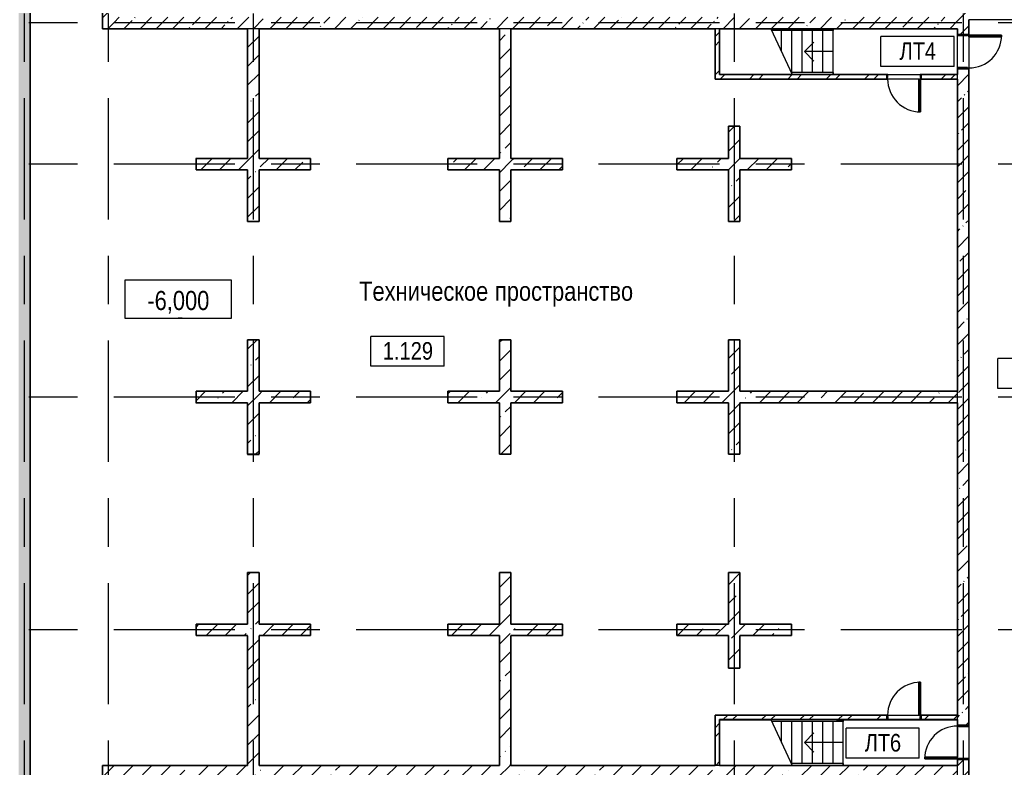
# Model space of a CAD drawing. Header units: millimetres. Extents: x 46431 to 216095, y -43515 to 31605.
# Drawn here: x 104211 to 130036, y -13408 to 6202 of the extents above; entities that cross this region are included whole.
import ezdxf

# ---------------------------------------------------------------- set-up
doc = ezdxf.new("R2010")
doc.units = ezdxf.units.MM
doc.linetypes.add('Осевые', pattern=[6350, 1270, -952.5, 3175, -952.5])
for name, color, linetype, lineweight in [('Высотные отметки', 7, 'Continuous', 9), ('Двери', 7, 'Continuous', 9), ('Каркас_Импост', 7, 'Continuous', 9), ('Контуры', 7, 'Continuous', 9), ('Линии подступенков-1', 7, 'Continuous', 9), ('Линии свеса', 7, 'Continuous', 9), ('Марки вырезов', 7, 'Continuous', 9), ('Марки помещений', 7, 'Continuous', 9), ('Общие ребра', 7, 'Continuous', 9), ('Ограждение', 7, 'Continuous', 9), ('Оси-2', 7, 'Осевые', 9), ('Панель', 7, 'Continuous', 9), ('Перекрытия', 7, 'Continuous', 9), ('Поручни', 7, 'Continuous', 9), ('Стены', 7, 'Continuous', 9), ('Стены-1', 7, 'Continuous', 18), ('Стрелки вверх', 7, 'Continuous', 9), ('Текстовые примечания', 7, 'Continuous', 9), ('Штриховка разреза-3', 7, 'Continuous', 9)]:
    doc.layers.add(name, color=color, linetype=linetype, lineweight=lineweight)
doc.styles.add('Arial Narrow', font='Arial Narrow.ttf', dxfattribs={"height": 500})
doc.styles.add('Arial Narrow_1', font='Arial Narrow.ttf', dxfattribs={"height": 460})
pattern_1 = [(45, (0, 0), (-493.914, 493.914), []), (45, (493.9, 0), (-493.914, 493.914), [873.125, -174.625, 6.706, -167.919])]
pattern_2 = [(45, (0, 0), (-424.264, 424.264), [600, -100, 20, -100]), (45, (0, 424), (-424.264, 424.264), [])]
pattern_3 = [(45, (0, 0), (-502.8943, 502.8943), []), (45, (0, 762), (-502.8943, 502.8943), [])]

# ---------------------------------------------------------------- blocks, each defined once
blk = doc.blocks.new('Дверь - Однопольная - ДВ2__19х9-6312956-План 1-го этажа на отм_ -6_000')
at = {"layer": 'Двери'}
for p, q in [((-429, -60), (-389, -60)), ((-429, -918), (-429, -60)), ((-389, -60), (-389, -918)), ((-389, -918), (-429, -918))]:
    blk.add_line(p, q, dxfattribs=at)
blk.add_arc((-429, -60), 858, 270, 0, dxfattribs=at)
at = {"layer": 'Каркас_Импост'}
for p, q in [((-450, 60), (-420, 60)), ((-450, -60), (-450, 60)), ((-420, 60), (-420, -20)), ((420, 60), (450, 60)), ((420, -20), (420, 60)), ((450, 60), (450, -60)), ((-430, -60), (-450, -60)), ((-430, -20), (-430, -60)), ((-420, -20), (-430, -20)), ((430, -20), (420, -20)), ((430, -60), (430, -20)), ((450, -60), (430, -60))]:
    blk.add_line(p, q, dxfattribs=at)
at = {"layer": 'Панель'}
for p, q in [((-389, -60), (-429, -60)), ((-429, -60), (-429, -918)), ((-389, -918), (-389, -60)), ((-429, -918), (-389, -918))]:
    blk.add_line(p, q, dxfattribs=at)
blk = doc.blocks.new('Дверь - Однопольная - ДВ2_19х9-6240600-План 1-го этажа на отм_ -6_000')
at = {"layer": 'Двери'}
for p, q in [((-389, 1008), (-429, 1008)), ((-429, 1008), (-429, 150)), ((-389, 150), (-389, 1008)), ((-429, 150), (-389, 150))]:
    blk.add_line(p, q, dxfattribs=at)
blk.add_arc((-429, 150), 858, 360, 90, dxfattribs=at)
at = {"layer": 'Каркас_Импост'}
for p, q in [((-430, 150), (-450, 150)), ((-450, 150), (-450, -150)), ((-430, 110), (-430, 150)), ((-420, 110), (-430, 110)), ((-420, -150), (-420, 110)), ((430, 110), (420, 110)), ((420, 110), (420, -150)), ((450, 150), (430, 150)), ((430, 150), (430, 110)), ((450, -150), (450, 150)), ((-450, -150), (-420, -150)), ((420, -150), (450, -150))]:
    blk.add_line(p, q, dxfattribs=at)
at = {"layer": 'Панель'}
for p, q in [((-429, 1008), (-389, 1008)), ((-429, 150), (-429, 1008)), ((-389, 1008), (-389, 150)), ((-389, 150), (-429, 150))]:
    blk.add_line(p, q, dxfattribs=at)
blk = doc.blocks.new('Ограждение - Ограждение-4842398-План 1-го этажа на отм_ -6_000')
at = {"layer": 'Поручни'}
for p, q in [((123892, -12133), (123915, -12183)), ((125610, -12133), (123892, -12133)), ((125792, -12138), (125792, -12183)), ((125792, -12183), (123915, -12183))]:
    blk.add_line(p, q, dxfattribs=at)
blk = doc.blocks.new('Ограждение - Ограждение-4842402-План 1-го этажа на отм_ -6_000')
at = {"layer": 'Поручни'}
for p, q in [((124428, -13282), (124451, -13332)), ((125792, -13282), (124428, -13282)), ((125792, -13332), (124451, -13332)), ((125792, -13282), (125792, -13332))]:
    blk.add_line(p, q, dxfattribs=at)
blk = doc.blocks.new('Ограждение - Ограждение-4842598-План 1-го этажа на отм_ -6_000')
at = {"layer": 'Поручни'}
for p, q in [((123892, 5967), (123915, 5917)), ((125522, 5967), (123892, 5967)), ((125522, 5967), (125522, 5917)), ((125522, 5917), (123915, 5917))]:
    blk.add_line(p, q, dxfattribs=at)
blk = doc.blocks.new('Ограждение - Ограждение-4842602-План 1-го этажа на отм_ -6_000')
at = {"layer": 'Поручни'}
for p, q in [((124428, 4818), (124451, 4768)), ((125522, 4818), (124428, 4818)), ((125522, 4768), (124451, 4768)), ((125522, 4818), (125522, 4768))]:
    blk.add_line(p, q, dxfattribs=at)
blk = doc.blocks.new('Дверь - Однопольная - ДВ2_19х9-6313060-План 1-го этажа на отм_ -6_000')
at = {"layer": 'Двери'}
for p, q in [((-389, 918), (-429, 918)), ((-429, 918), (-429, 60)), ((-389, 60), (-389, 918)), ((-429, 60), (-389, 60))]:
    blk.add_line(p, q, dxfattribs=at)
blk.add_arc((-429, 60), 858, 360, 90, dxfattribs=at)
at = {"layer": 'Каркас_Импост'}
for p, q in [((-430, 60), (-450, 60)), ((-450, 60), (-450, -60)), ((-430, 20), (-430, 60)), ((-420, 20), (-430, 20)), ((-420, -60), (-420, 20)), ((430, 20), (420, 20)), ((420, 20), (420, -60)), ((450, 60), (430, 60)), ((430, 60), (430, 20)), ((450, -60), (450, 60)), ((-450, -60), (-420, -60)), ((420, -60), (450, -60))]:
    blk.add_line(p, q, dxfattribs=at)
at = {"layer": 'Панель'}
for p, q in [((-429, 918), (-389, 918)), ((-429, 60), (-429, 918)), ((-389, 918), (-389, 60)), ((-389, 60), (-429, 60))]:
    blk.add_line(p, q, dxfattribs=at)
blk = doc.blocks.new('Марка помещения_Р - Марка помещения-4575829-План 1-го этажа на отм_ -6_000')
at = {"layer": 'Марки помещений'}
for p, q in [((-4.79375, -1.95625), (-4.79375, 1.95625)), ((4.79375, 1.95625), (-4.79375, 1.95625)), ((4.79375, -1.95625), (4.79375, 1.95625)), ((4.79375, -1.95625), (-4.79375, -1.95625))]:
    blk.add_line(p, q, dxfattribs=at)
blk = doc.blocks.new('Высотные отметки - Высотная отметка - Рамка_14мм длина-4459141-План 1-го этажа на отм_ -6_000')
at = {"layer": 'Высотные отметки'}
for p, q in [((7, 5), (-7, 5)), ((-7, 5), (-7, 0)), ((7, 0), (7, 5)), ((-7, 0), (7, 0))]:
    blk.add_line(p, q, dxfattribs=at)

msp = doc.modelspace()

# ---------------------------------------------------------------- hatches: boundary and pattern name
at = {"layer": 'Штриховка разреза-3'}
h = msp.add_hatch(dxfattribs=at)
h.set_pattern_fill('FP_4', color=256, style=0, pattern_type=2)
h.set_pattern_definition(pattern_2)
h.paths.add_polyline_path([(104181.6, -31382.9), (104481.6, -31382.9), (104481.6, -22832.9), (104181.6, -22832.9), (104181.6, -29228.7)], flags=0)
h.paths.add_polyline_path([(104481.6, -21632.9), (104481.6, 12417.1), (104181.6, 12417.1), (104181.6, -21632.9)], flags=0)
h.paths.add_polyline_path([(104181.6, 13917.1), (104481.6, 13917.1), (104481.6, 25417.1), (104181.6, 25417.1), (104181.6, 14287.1)], flags=0)
h = msp.add_hatch(dxfattribs=at)
h.set_pattern_fill('FP_4', color=256, style=0, pattern_type=2)
h.set_pattern_definition(pattern_2)
h.paths.add_polyline_path([(106381.6, 5967.1), (106681.6, 5967.1), (106681.6, 11902.1), (106381.6, 11902.1), (106381.6, 7573.7)], flags=0)
h = msp.add_hatch(dxfattribs=at)
h.set_pattern_fill('FP_4', color=256, style=0, pattern_type=2)
h.set_pattern_definition(pattern_2)
h.paths.add_polyline_path([(128986.6, -16082.9), (129081.6, -16080.9), (129081.6, -13180.5), (128781.6, -13180.5), (128781.6, -16082.9), (128961.6, -16082.9)], flags=0)
h.paths.add_polyline_path([(129081.6, -12280.5), (129081.6, 4917.1), (128781.6, 4917.1), (128781.6, -12280.5)], flags=0)
h.paths.add_polyline_path([(128781.6, 5817.1), (129081.6, 5817.1), (129081.6, 8617.1), (128781.6, 8617.1), (128781.6, 5967.1)], flags=0)
h = msp.add_hatch(dxfattribs=at)
h.set_pattern_fill('FP_4', color=256, style=0, pattern_type=2)
h.set_pattern_definition(pattern_2)
h.paths.add_polyline_path([(122551.6, 5967.1), (128781.6, 5967.1), (128781.6, 6267.1), (106681.6, 6267.1), (106681.6, 5967.1), (122431.6, 5967.1)], flags=0)
h = msp.add_hatch(dxfattribs=at)
h.set_pattern_fill('FP_8', color=256, style=0, pattern_type=2)
h.set_pattern_definition(pattern_1)
h.paths.add_polyline_path([(110481.6, 917.1), (110481.6, 5967.1), (110181.6, 5967.1), (110181.6, 917.1)], flags=0)
h = msp.add_hatch(dxfattribs=at)
h.set_pattern_fill('FP_8', color=256, style=0, pattern_type=2)
h.set_pattern_definition(pattern_1)
h.paths.add_polyline_path([(117081.6, 917.1), (117081.6, 5967.1), (116781.6, 5967.1), (116781.6, 917.1)], flags=0)
h = msp.add_hatch(dxfattribs=at)
h.set_pattern_fill('FP_3', color=256, style=0, pattern_type=2)
h.set_pattern_definition(pattern_3)
h.paths.add_polyline_path([(122431.6, 4767.1), (122551.6, 4767.1), (122551.6, 5967.1), (122431.6, 5967.1), (122431.6, 5120.2)], flags=0)
h = msp.add_hatch(dxfattribs=at)
h.set_pattern_fill('FP_3', color=256, style=0, pattern_type=2)
h.set_pattern_definition(pattern_3)
h.paths.add_polyline_path([(128781.6, 4647.1), (128781.6, 4767.1), (127831.6, 4767.1), (127831.6, 4647.1), (128779.6, 4647.1)], flags=0)
h.paths.add_polyline_path([(126931.6, 4647.1), (126931.6, 4767.1), (122431.6, 4767.1), (122431.6, 4647.1), (124250.9, 4647.1)], flags=0)
h = msp.add_hatch(dxfattribs=at)
h.set_pattern_fill('FP_8', color=256, style=0, pattern_type=2)
h.set_pattern_definition(pattern_1)
h.paths.add_polyline_path([(123081.6, 917.1), (123081.6, 3417.1), (122781.6, 3417.1), (122781.6, 917.1)], flags=0)
h = msp.add_hatch(dxfattribs=at)
h.set_pattern_fill('FP_8', color=256, style=0, pattern_type=2)
h.set_pattern_definition(pattern_1)
h.paths.add_polyline_path([(110481.6, 2267.1), (111831.6, 2267.1), (111831.6, 2567.1), (110481.6, 2567.1)], flags=0)
h.paths.add_polyline_path([(110179.6, 2267.1), (110181.6, 2267.1), (110181.6, 2567.1), (108831.6, 2567.1), (108831.6, 2267.1)], flags=0)
h = msp.add_hatch(dxfattribs=at)
h.set_pattern_fill('FP_8', color=256, style=0, pattern_type=2)
h.set_pattern_definition(pattern_1)
h.paths.add_polyline_path([(117081.6, 2267.1), (118431.6, 2267.1), (118431.6, 2567.1), (117081.6, 2567.1)], flags=0)
h.paths.add_polyline_path([(116779.6, 2267.1), (116781.6, 2267.1), (116781.6, 2567.1), (115431.6, 2567.1), (115431.6, 2267.1)], flags=0)
h = msp.add_hatch(dxfattribs=at)
h.set_pattern_fill('FP_8', color=256, style=0, pattern_type=2)
h.set_pattern_definition(pattern_1)
h.paths.add_polyline_path([(124431.6, 2267.1), (124431.6, 2567.1), (123081.6, 2567.1), (123081.6, 2267.1), (124250.9, 2267.1)], flags=0)
h.paths.add_polyline_path([(122779.6, 2267.1), (122781.6, 2267.1), (122781.6, 2567.1), (121431.6, 2567.1), (121431.6, 2267.1)], flags=0)
h = msp.add_hatch(dxfattribs=at)
h.set_pattern_fill('FP_8', color=256, style=0, pattern_type=2)
h.set_pattern_definition(pattern_1)
h.paths.add_polyline_path([(110481.6, -5182.9), (110481.6, -2182.9), (110181.6, -2182.9), (110181.6, -5182.9)], flags=0)
h = msp.add_hatch(dxfattribs=at)
h.set_pattern_fill('FP_8', color=256, style=0, pattern_type=2)
h.set_pattern_definition(pattern_1)
h.paths.add_polyline_path([(117081.6, -5182.9), (117081.6, -2182.9), (116781.6, -2182.9), (116781.6, -5182.9)], flags=0)
h = msp.add_hatch(dxfattribs=at)
h.set_pattern_fill('FP_8', color=256, style=0, pattern_type=2)
h.set_pattern_definition(pattern_1)
h.paths.add_polyline_path([(123081.6, -5182.9), (123081.6, -2182.9), (122781.6, -2182.9), (122781.6, -5182.9)], flags=0)
h = msp.add_hatch(dxfattribs=at)
h.set_pattern_fill('FP_8', color=256, style=0, pattern_type=2)
h.set_pattern_definition(pattern_1)
h.paths.add_polyline_path([(110481.6, -3832.9), (111831.6, -3832.9), (111831.6, -3532.9), (110481.6, -3532.9)], flags=0)
h.paths.add_polyline_path([(110179.6, -3832.9), (110181.6, -3832.9), (110181.6, -3532.9), (108831.6, -3532.9), (108831.6, -3832.9)], flags=0)
h = msp.add_hatch(dxfattribs=at)
h.set_pattern_fill('FP_8', color=256, style=0, pattern_type=2)
h.set_pattern_definition(pattern_1)
h.paths.add_polyline_path([(117081.6, -3832.9), (118431.6, -3832.9), (118431.6, -3532.9), (117081.6, -3532.9)], flags=0)
h.paths.add_polyline_path([(116779.6, -3832.9), (116781.6, -3832.9), (116781.6, -3532.9), (115431.6, -3532.9), (115431.6, -3832.9)], flags=0)
h = msp.add_hatch(dxfattribs=at)
h.set_pattern_fill('FP_8', color=256, style=0, pattern_type=2)
h.set_pattern_definition(pattern_1)
h.paths.add_polyline_path([(128781.6, -3832.9), (128781.6, -3532.9), (123081.6, -3532.9), (123081.6, -3832.9), (127641.2, -3832.9)], flags=0)
h.paths.add_polyline_path([(122779.6, -3832.9), (122781.6, -3832.9), (122781.6, -3532.9), (121431.6, -3532.9), (121431.6, -3832.9)], flags=0)
h = msp.add_hatch(dxfattribs=at)
h.set_pattern_fill('FP_8', color=256, style=0, pattern_type=2)
h.set_pattern_definition(pattern_1)
h.paths.add_polyline_path([(110181.6, -13332.9), (110481.6, -13332.9), (110481.6, -8282.9), (110181.6, -8282.9), (110181.6, -13330.9)], flags=0)
h = msp.add_hatch(dxfattribs=at)
h.set_pattern_fill('FP_8', color=256, style=0, pattern_type=2)
h.set_pattern_definition(pattern_1)
h.paths.add_polyline_path([(116781.6, -13332.9), (117081.6, -13332.9), (117081.6, -8282.9), (116781.6, -8282.9), (116781.6, -13330.9)], flags=0)
h = msp.add_hatch(dxfattribs=at)
h.set_pattern_fill('FP_8', color=256, style=0, pattern_type=2)
h.set_pattern_definition(pattern_1)
h.paths.add_polyline_path([(123081.6, -10782.9), (123081.6, -8282.9), (122781.6, -8282.9), (122781.6, -10782.9)], flags=0)
h = msp.add_hatch(dxfattribs=at)
h.set_pattern_fill('FP_8', color=256, style=0, pattern_type=2)
h.set_pattern_definition(pattern_1)
h.paths.add_polyline_path([(110179.6, -9932.9), (110181.6, -9932.9), (110181.6, -9632.9), (108831.6, -9632.9), (108831.6, -9932.9)], flags=0)
h.paths.add_polyline_path([(110481.6, -9932.9), (111831.6, -9932.9), (111831.6, -9632.9), (110481.6, -9632.9)], flags=0)
h = msp.add_hatch(dxfattribs=at)
h.set_pattern_fill('FP_8', color=256, style=0, pattern_type=2)
h.set_pattern_definition(pattern_1)
h.paths.add_polyline_path([(116779.6, -9932.9), (116781.6, -9932.9), (116781.6, -9632.9), (115431.6, -9632.9), (115431.6, -9932.9)], flags=0)
h.paths.add_polyline_path([(117081.6, -9932.9), (118431.6, -9932.9), (118431.6, -9632.9), (117081.6, -9632.9)], flags=0)
h = msp.add_hatch(dxfattribs=at)
h.set_pattern_fill('FP_8', color=256, style=0, pattern_type=2)
h.set_pattern_definition(pattern_1)
h.paths.add_polyline_path([(124431.6, -9932.9), (124431.6, -9632.9), (123081.6, -9632.9), (123081.6, -9932.9), (124250.9, -9932.9)], flags=0)
h.paths.add_polyline_path([(122779.6, -9932.9), (122781.6, -9932.9), (122781.6, -9632.9), (121431.6, -9632.9), (121431.6, -9932.9)], flags=0)
h = msp.add_hatch(dxfattribs=at)
h.set_pattern_fill('FP_3', color=256, style=0, pattern_type=2)
h.set_pattern_definition(pattern_3)
h.paths.add_polyline_path([(122551.6, -12132.9), (126931.6, -12132.9), (126931.6, -12012.9), (122431.6, -12012.9), (122431.6, -12132.9)], flags=0)
h.paths.add_polyline_path([(128488.8, -12132.9), (128781.6, -12132.9), (128781.6, -12012.9), (127831.6, -12012.9), (127831.6, -12132.9)], flags=0)
h = msp.add_hatch(dxfattribs=at)
h.set_pattern_fill('FP_3', color=256, style=0, pattern_type=2)
h.set_pattern_definition(pattern_3)
h.paths.add_polyline_path([(122431.6, -13330.9), (122551.6, -13330.9), (122551.6, -12132.9), (122431.6, -12132.9)], flags=0)
h = msp.add_hatch(dxfattribs=at)
h.set_pattern_fill('FP_8', color=256, style=0, pattern_type=2)
h.set_pattern_definition(pattern_1)
h.paths.add_polyline_path([(120860.5, -13632.9), (128781.6, -13632.9), (128781.6, -13332.9), (106381.6, -13332.9), (106381.6, -13632.9), (117470.1, -13632.9)], flags=0)

# ---------------------------------------------------------------- linework, layer by layer
at = {"layer": 'Высотные отметки'}
for q in [(108364.1, -1617.5), (108464.1, -1617.5)]:
    msp.add_line((108464.1, -1617.5), q, dxfattribs=at)
at = {"layer": 'Контуры'}
for p, q in [((125521.6, 5967.1), (123891.8, 5967.1)), ((125521.6, 4767.1), (125521.6, 5967.1)), ((125521.6, 4767.1), (124451.4, 4767.1)), ((125791.6, -12132.9), (123891.8, -12132.9)), ((125791.6, -13332.9), (125791.6, -12137.9)), ((125791.6, -13332.9), (124451.4, -13332.9))]:
    msp.add_line(p, q, dxfattribs=at)
at = {"layer": 'Линии подступенков-1'}
for p, q in [((125521.6, 4767.1), (125521.6, 5967.1)), ((124171.6, 5367.1), (124171.6, 5916.7)), ((124441.6, 4817.5), (124441.6, 5916.7)), ((124711.6, 4817.5), (124711.6, 5916.7)), ((124981.6, 4817.5), (124981.6, 5916.7)), ((125251.6, 4817.5), (125251.6, 5916.7)), ((125791.6, -13332.9), (125791.6, -12137.9)), ((124171.6, -12732.9), (124171.6, -12183.3)), ((124441.6, -13282.5), (124441.6, -12183.3)), ((124711.6, -13282.5), (124711.6, -12183.3)), ((124981.6, -13282.5), (124981.6, -12183.3)), ((125251.6, -13282.5), (125251.6, -12183.3)), ((125521.6, -13282.5), (125521.6, -12183.3))]:
    msp.add_line(p, q, dxfattribs=at)
at = {"layer": 'Линии свеса'}
for p, q in [((124171.6, 5367.1), (124171.6, 5916.7)), ((124441.6, 4817.5), (124441.6, 5916.7)), ((124711.6, 4817.5), (124711.6, 5916.7)), ((124981.6, 4817.5), (124981.6, 5916.7)), ((125251.6, 4817.5), (125251.6, 5916.7)), ((124171.6, -12732.9), (124171.6, -12183.3)), ((124441.6, -13282.5), (124441.6, -12183.3)), ((124711.6, -13282.5), (124711.6, -12183.3)), ((124981.6, -13282.5), (124981.6, -12183.3)), ((125251.6, -13282.5), (125251.6, -12183.3)), ((125521.6, -13282.5), (125521.6, -12183.3))]:
    msp.add_line(p, q, dxfattribs=at)
at = {"layer": 'Марки вырезов'}
for p, q in [((123891.8, 5967.1), (124451.4, 4767.1)), ((123891.8, -12132.9), (124451.4, -13332.9))]:
    msp.add_line(p, q, dxfattribs=at)
at = {"layer": 'Общие ребра'}
for p, q in [((129081.6, 5817.1), (129081.6, 6202.1)), ((110481.6, 5967.1), (110181.6, 5967.1)), ((117081.6, 5967.1), (116781.6, 5967.1)), ((117081.6, 5967.1), (122426.6, 5967.1)), ((122551.6, 5967.1), (122431.6, 5967.1)), ((122551.6, 4767.1), (122551.6, 5967.1)), ((128781.6, 5967.1), (128781.6, 5817.1)), ((128781.6, 4917.1), (128781.6, 4772.1)), ((129081.6, -12280.5), (129081.6, 4917.1)), ((126931.6, 4767.1), (122556.6, 4767.1)), ((128781.6, 4767.1), (127831.6, 4767.1)), ((128781.6, 4647.1), (128781.6, 4767.1)), ((122431.6, 4647.1), (126931.6, 4647.1)), ((127831.6, 4647.1), (128779.6, 4647.1)), ((122781.6, 3417.1), (122781.6, 2569.1)), ((123081.6, 3417.1), (122781.6, 3417.1)), ((123081.6, 2567.1), (123081.6, 3417.1)), ((110181.6, 2567.1), (108831.6, 2567.1)), ((108831.6, 2567.1), (108831.6, 2267.1)), ((111831.6, 2567.1), (110483.6, 2567.1)), ((111831.6, 2267.1), (111831.6, 2567.1)), ((116781.6, 2567.1), (115431.6, 2567.1)), ((115431.6, 2567.1), (115431.6, 2267.1)), ((118431.6, 2567.1), (117083.6, 2567.1)), ((118431.6, 2267.1), (118431.6, 2567.1)), ((122781.6, 2567.1), (121431.6, 2567.1)), ((121431.6, 2567.1), (121431.6, 2267.1)), ((124431.6, 2567.1), (123083.6, 2567.1)), ((124431.6, 2267.1), (124431.6, 2567.1)), ((108831.6, 2267.1), (110179.6, 2267.1)), ((110181.6, 2267.1), (110181.6, 917.1)), ((110481.6, 2267.1), (111831.6, 2267.1)), ((110481.6, 917.1), (110481.6, 2265.1)), ((115431.6, 2267.1), (116779.6, 2267.1)), ((116781.6, 2267.1), (116781.6, 917.1)), ((117081.6, 2267.1), (118431.6, 2267.1)), ((117081.6, 917.1), (117081.6, 2265.1)), ((121431.6, 2267.1), (122779.6, 2267.1)), ((122781.6, 2267.1), (122781.6, 917.1)), ((123081.6, 2267.1), (124431.6, 2267.1)), ((123081.6, 917.1), (123081.6, 2265.1)), ((110181.6, 917.1), (110481.6, 917.1)), ((116781.6, 917.1), (117081.6, 917.1)), ((122781.6, 917.1), (123081.6, 917.1)), ((110181.6, -2182.9), (110181.6, -3530.9)), ((110481.6, -2182.9), (110181.6, -2182.9)), ((110481.6, -3532.9), (110481.6, -2182.9)), ((116781.6, -2182.9), (116781.6, -3530.9)), ((117081.6, -2182.9), (116781.6, -2182.9)), ((117081.6, -3532.9), (117081.6, -2182.9)), ((122781.6, -2182.9), (122781.6, -3530.9)), ((123081.6, -2182.9), (122781.6, -2182.9)), ((123081.6, -3532.9), (123081.6, -2182.9)), ((110181.6, -3532.9), (108831.6, -3532.9)), ((108831.6, -3532.9), (108831.6, -3832.9)), ((111831.6, -3532.9), (110483.6, -3532.9)), ((111831.6, -3832.9), (111831.6, -3532.9)), ((116781.6, -3532.9), (115431.6, -3532.9)), ((115431.6, -3532.9), (115431.6, -3832.9)), ((118431.6, -3532.9), (117083.6, -3532.9)), ((118431.6, -3832.9), (118431.6, -3532.9)), ((122781.6, -3532.9), (121431.6, -3532.9)), ((121431.6, -3532.9), (121431.6, -3832.9)), ((128781.6, -3832.9), (128781.6, -3532.9)), ((108831.6, -3832.9), (110179.6, -3832.9)), ((110179.6, -3832.9), (108831.6, -3832.9)), ((110181.6, -3832.9), (110181.6, -5182.9)), ((110481.6, -3832.9), (111831.6, -3832.9)), ((110481.6, -5182.9), (110481.6, -3834.9)), ((115431.6, -3832.9), (116779.6, -3832.9)), ((116781.6, -3832.9), (116781.6, -5182.9)), ((117081.6, -3832.9), (118431.6, -3832.9)), ((117081.6, -5182.9), (117081.6, -3834.9)), ((121431.6, -3832.9), (122779.6, -3832.9)), ((122781.6, -3832.9), (122781.6, -5182.9)), ((123081.6, -5182.9), (123081.6, -3834.9)), ((110181.6, -5182.9), (110481.6, -5182.9)), ((116781.6, -5182.9), (117081.6, -5182.9)), ((122781.6, -5182.9), (123081.6, -5182.9)), ((110481.6, -8282.9), (110181.6, -8282.9)), ((110181.6, -8282.9), (110181.6, -9630.9)), ((110481.6, -9632.9), (110481.6, -8282.9)), ((117081.6, -8282.9), (116781.6, -8282.9)), ((116781.6, -8282.9), (116781.6, -9630.9)), ((117081.6, -9632.9), (117081.6, -8282.9)), ((123081.6, -8282.9), (122781.6, -8282.9)), ((122781.6, -8282.9), (122781.6, -9630.9)), ((123081.6, -9632.9), (123081.6, -8282.9)), ((110181.6, -9632.9), (108831.6, -9632.9)), ((108831.6, -9632.9), (108831.6, -9932.9)), ((111831.6, -9632.9), (110483.6, -9632.9)), ((111831.6, -9932.9), (111831.6, -9632.9)), ((116781.6, -9632.9), (115431.6, -9632.9)), ((115431.6, -9632.9), (115431.6, -9932.9)), ((118431.6, -9632.9), (117083.6, -9632.9)), ((117083.6, -9632.9), (118431.6, -9632.9)), ((118431.6, -9932.9), (118431.6, -9632.9)), ((122781.6, -9632.9), (121431.6, -9632.9)), ((121431.6, -9632.9), (121431.6, -9932.9)), ((124431.6, -9632.9), (123083.6, -9632.9)), ((124431.6, -9932.9), (124431.6, -9632.9)), ((108831.6, -9932.9), (110179.6, -9932.9)), ((110181.6, -9934.9), (110181.6, -13330.9)), ((110481.6, -9932.9), (111831.6, -9932.9)), ((110481.6, -13332.9), (110481.6, -9934.9)), ((115431.6, -9932.9), (116779.6, -9932.9)), ((116781.6, -9932.9), (116781.6, -13330.9)), ((117081.6, -9932.9), (118431.6, -9932.9)), ((117081.6, -13332.9), (117081.6, -9934.9)), ((121431.6, -9932.9), (122779.6, -9932.9)), ((122781.6, -9932.9), (122781.6, -10782.9)), ((123081.6, -9932.9), (124431.6, -9932.9)), ((123081.6, -10782.9), (123081.6, -9934.9)), ((122781.6, -10782.9), (123081.6, -10782.9)), ((126931.6, -12012.9), (122431.6, -12012.9)), ((122431.6, -12132.9), (122431.6, -13330.9)), ((128781.6, -12012.9), (127831.6, -12012.9)), ((128781.6, -12132.9), (128781.6, -12012.9)), ((110181.6, -13332.9), (106381.6, -13332.9)), ((116781.6, -13332.9), (110483.6, -13332.9)), ((122359.6, -13332.9), (117083.6, -13332.9)), ((117083.6, -13332.9), (122359.6, -13332.9)), ((122431.6, -13332.9), (122359.6, -13332.9)), ((122359.6, -13332.9), (122431.6, -13332.9)), ((122551.6, -13330.9), (122431.6, -13330.9)), ((122551.6, -13332.9), (122431.6, -13332.9)), ((128781.6, -13632.9), (128781.6, -13332.9)), ((129081.6, -13633), (129081.6, -13180.5))]:
    msp.add_line(p, q, dxfattribs=at)
at = {"layer": 'Оси-2'}
for p, q in [((104331.6, 25417.1), (104331.6, -41737.8)), ((106531.6, 25417.1), (106531.6, -41733.9)), ((110331.6, 25417.1), (110331.6, -41733.9)), ((122931.6, 25417.1), (122931.6, -41737.8)), ((128931.6, 25417.1), (128931.6, -41733.9)), ((150171.6, 6117.1), (50527.1, 6117.1)), ((150171.6, 2417.1), (50527.1, 2417.1)), ((150171.6, -3682.9), (50527.1, -3682.9)), ((150171.6, -9782.9), (50527.1, -9782.9))]:
    msp.add_line(p, q, dxfattribs=at)
at = {"layer": 'Перекрытия'}
for p, q in [((104481.6, 11017.1), (104481.6, -18382.9)), ((106381.6, 5967.1), (106381.6, 11017.1)), ((131480.6, 6202.1), (129081.6, 6202.1)), ((129081.6, 6202.1), (129081.6, -12280.5)), ((110181.6, 5967.1), (106381.6, 5967.1)), ((110181.6, 2567.1), (110181.6, 5967.1)), ((116781.6, 5967.1), (110481.6, 5967.1)), ((110481.6, 5967.1), (110481.6, 2567.1)), ((116781.6, 2567.1), (116781.6, 5967.1)), ((122431.6, 5967.1), (117081.6, 5967.1)), ((117081.6, 5967.1), (117081.6, 2567.1)), ((122431.6, 4647.1), (122431.6, 5967.1)), ((128781.6, 5967.1), (122551.6, 5967.1)), ((122551.6, 5967.1), (122551.6, 4767.1)), ((128781.6, 4767.1), (128781.6, 5967.1)), ((122551.6, 4767.1), (128781.6, 4767.1)), ((128781.6, 4647.1), (122431.6, 4647.1)), ((128781.6, -3532.9), (128781.6, 4647.1)), ((122781.6, 2567.1), (122781.6, 3417.1)), ((122781.6, 3417.1), (123081.6, 3417.1)), ((123081.6, 3417.1), (123081.6, 2567.1)), ((108831.6, 2267.1), (108831.6, 2567.1)), ((108831.6, 2567.1), (110181.6, 2567.1)), ((110481.6, 2567.1), (111831.6, 2567.1)), ((111831.6, 2567.1), (111831.6, 2267.1)), ((115431.6, 2267.1), (115431.6, 2567.1)), ((115431.6, 2567.1), (116781.6, 2567.1)), ((117081.6, 2567.1), (118431.6, 2567.1)), ((118431.6, 2567.1), (118431.6, 2267.1)), ((121431.6, 2267.1), (121431.6, 2567.1)), ((121431.6, 2567.1), (122781.6, 2567.1)), ((123081.6, 2567.1), (124431.6, 2567.1)), ((124431.6, 2567.1), (124431.6, 2267.1)), ((110181.6, 2267.1), (108831.6, 2267.1)), ((110181.6, 917.1), (110181.6, 2267.1)), ((111831.6, 2267.1), (110481.6, 2267.1)), ((110481.6, 2267.1), (110481.6, 917.1)), ((116781.6, 2267.1), (115431.6, 2267.1)), ((116781.6, 917.1), (116781.6, 2267.1)), ((118431.6, 2267.1), (117081.6, 2267.1)), ((117081.6, 2267.1), (117081.6, 917.1)), ((122781.6, 2267.1), (121431.6, 2267.1)), ((122781.6, 917.1), (122781.6, 2267.1)), ((124431.6, 2267.1), (123081.6, 2267.1)), ((123081.6, 2267.1), (123081.6, 917.1)), ((110481.6, 917.1), (110181.6, 917.1)), ((117081.6, 917.1), (116781.6, 917.1)), ((123081.6, 917.1), (122781.6, 917.1)), ((110181.6, -3532.9), (110181.6, -2182.9)), ((110181.6, -2182.9), (110481.6, -2182.9)), ((110481.6, -2182.9), (110481.6, -3532.9)), ((116781.6, -3532.9), (116781.6, -2182.9)), ((116781.6, -2182.9), (117081.6, -2182.9)), ((117081.6, -2182.9), (117081.6, -3532.9)), ((122781.6, -3532.9), (122781.6, -2182.9)), ((122781.6, -2182.9), (123081.6, -2182.9)), ((123081.6, -2182.9), (123081.6, -3532.9)), ((108831.6, -3832.9), (108831.6, -3532.9)), ((108831.6, -3532.9), (110181.6, -3532.9)), ((110481.6, -3532.9), (111831.6, -3532.9)), ((111831.6, -3532.9), (111831.6, -3832.9)), ((115431.6, -3832.9), (115431.6, -3532.9)), ((115431.6, -3532.9), (116781.6, -3532.9)), ((117081.6, -3532.9), (118431.6, -3532.9)), ((118431.6, -3532.9), (118431.6, -3832.9)), ((121431.6, -3832.9), (121431.6, -3532.9)), ((121431.6, -3532.9), (122781.6, -3532.9)), ((123081.6, -3532.9), (128781.6, -3532.9)), ((110181.6, -3832.9), (108831.6, -3832.9)), ((110181.6, -5182.9), (110181.6, -3832.9)), ((111831.6, -3832.9), (110481.6, -3832.9)), ((110481.6, -3832.9), (110481.6, -5182.9)), ((116781.6, -3832.9), (115431.6, -3832.9)), ((116781.6, -5182.9), (116781.6, -3832.9)), ((118431.6, -3832.9), (117081.6, -3832.9)), ((117081.6, -3832.9), (117081.6, -5182.9)), ((122781.6, -3832.9), (121431.6, -3832.9)), ((122781.6, -5182.9), (122781.6, -3832.9)), ((128781.6, -3832.9), (123081.6, -3832.9)), ((123081.6, -3832.9), (123081.6, -5182.9)), ((128781.6, -12012.9), (128781.6, -3832.9)), ((110481.6, -5182.9), (110181.6, -5182.9)), ((117081.6, -5182.9), (116781.6, -5182.9)), ((123081.6, -5182.9), (122781.6, -5182.9)), ((110181.6, -9632.9), (110181.6, -8282.9)), ((110181.6, -8282.9), (110481.6, -8282.9)), ((110481.6, -8282.9), (110481.6, -9632.9)), ((116781.6, -9632.9), (116781.6, -8282.9)), ((116781.6, -8282.9), (117081.6, -8282.9)), ((117081.6, -8282.9), (117081.6, -9632.9)), ((122781.6, -9632.9), (122781.6, -8282.9)), ((122781.6, -8282.9), (123081.6, -8282.9)), ((123081.6, -8282.9), (123081.6, -9632.9)), ((108831.6, -9932.9), (108831.6, -9632.9)), ((108831.6, -9632.9), (110181.6, -9632.9)), ((110481.6, -9632.9), (111831.6, -9632.9)), ((111831.6, -9632.9), (111831.6, -9932.9)), ((115431.6, -9932.9), (115431.6, -9632.9)), ((115431.6, -9632.9), (116781.6, -9632.9)), ((117081.6, -9632.9), (118431.6, -9632.9)), ((118431.6, -9632.9), (118431.6, -9932.9)), ((121431.6, -9932.9), (121431.6, -9632.9)), ((121431.6, -9632.9), (122781.6, -9632.9)), ((123081.6, -9632.9), (124431.6, -9632.9)), ((124431.6, -9632.9), (124431.6, -9932.9)), ((110181.6, -9932.9), (108831.6, -9932.9)), ((110181.6, -13332.9), (110181.6, -9932.9)), ((111831.6, -9932.9), (110481.6, -9932.9)), ((110481.6, -9932.9), (110481.6, -13332.9)), ((116781.6, -9932.9), (115431.6, -9932.9)), ((116781.6, -13332.9), (116781.6, -9932.9)), ((118431.6, -9932.9), (117081.6, -9932.9)), ((117081.6, -9932.9), (117081.6, -13332.9)), ((122781.6, -9932.9), (121431.6, -9932.9)), ((122781.6, -10782.9), (122781.6, -9932.9)), ((124431.6, -9932.9), (123081.6, -9932.9)), ((123081.6, -9932.9), (123081.6, -10782.9)), ((123081.6, -10782.9), (122781.6, -10782.9)), ((122431.6, -13332.9), (122431.6, -12012.9)), ((122431.6, -12012.9), (128781.6, -12012.9)), ((122551.6, -12136.3), (122551.6, -13332.9)), ((128781.6, -13332.9), (128781.6, -12136.3)), ((129081.6, -12280.5), (128781.6, -12280.5)), ((128781.6, -12280.5), (128781.6, -13180.5)), ((106381.6, -18382.9), (106381.6, -13332.9)), ((106381.6, -13332.9), (110181.6, -13332.9)), ((110481.6, -13332.9), (116781.6, -13332.9)), ((117081.6, -13332.9), (122431.6, -13332.9)), ((122551.6, -13332.9), (128781.6, -13332.9)), ((128781.6, -13180.5), (129081.6, -13180.5)), ((129081.6, -13180.5), (129081.6, -13632.9))]:
    msp.add_line(p, q, dxfattribs=at)
at = {"layer": 'Стены'}
for p, q in [((128781.6, 5817.1), (129081.6, 5817.1)), ((128781.6, 4917.1), (128781.6, 5817.1)), ((129081.6, 5817.1), (129081.6, 4917.1)), ((129081.6, 4917.1), (128781.6, 4917.1)), ((126931.6, 4647.1), (126931.6, 4767.1)), ((126931.6, 4767.1), (127831.6, 4767.1)), ((127831.6, 4767.1), (127831.6, 4647.1)), ((127831.6, 4647.1), (126931.6, 4647.1)), ((126931.6, -12132.9), (126931.6, -12012.9)), ((126931.6, -12012.9), (127831.6, -12012.9)), ((127831.6, -12132.9), (126931.6, -12132.9)), ((127831.6, -12012.9), (127831.6, -12132.9)), ((128781.6, -12280.5), (129081.6, -12280.5)), ((128781.6, -13180.5), (128781.6, -12280.5)), ((129081.6, -12280.5), (129081.6, -13180.5)), ((129081.6, -13180.5), (128781.6, -13180.5))]:
    msp.add_line(p, q, dxfattribs=at)
at = {"layer": 'Стены-1'}
for p, q in [((104481.6, -18382.9), (104481.6, 11017.1)), ((104481.6, 11017.1), (104481.6, -18382.9)), ((104483.6, -18380.9), (104483.6, 11015.1)), ((106381.6, 11017.1), (106381.6, 5967.1)), ((106381.6, 5967.1), (106681.6, 5967.1)), ((106681.6, 5967.1), (110181.6, 5967.1)), ((110181.6, 5967.1), (110181.6, 2567.1)), ((110481.6, 2567.1), (110481.6, 5967.1)), ((110481.6, 5967.1), (116781.6, 5967.1)), ((116781.6, 5967.1), (116781.6, 2567.1)), ((117081.6, 2567.1), (117081.6, 5965.1)), ((122426.6, 5967.1), (122431.6, 5967.1)), ((122431.6, 5967.1), (122431.6, 4767.1)), ((122551.6, 5967.1), (128781.6, 5967.1)), ((128781.6, 5817.1), (129081.6, 5817.1)), ((129081.6, 4917.1), (128781.6, 4917.1)), ((122431.6, 4767.1), (122431.6, 4647.1)), ((122556.6, 4767.1), (122551.6, 4767.1)), ((126931.6, 4647.1), (126931.6, 4767.1)), ((127831.6, 4767.1), (127831.6, 4647.1)), ((128781.6, 4772.1), (128781.6, 4767.1)), ((128779.6, 4647.1), (128781.6, 4647.1)), ((128781.6, 4647.1), (128781.6, -3532.9)), ((108831.6, 2569.1), (108829.6, 2569.1)), ((108829.6, 2569.1), (108829.6, 2267.1)), ((110483.6, 2567.1), (110481.6, 2567.1)), ((117083.6, 2567.1), (117081.6, 2567.1)), ((122781.6, 2569.1), (122781.6, 2567.1)), ((123083.6, 2567.1), (123081.6, 2567.1)), ((110179.6, 2267.1), (110181.6, 2267.1)), ((110481.6, 2265.1), (110481.6, 2267.1)), ((116779.6, 2267.1), (116781.6, 2267.1)), ((117081.6, 2265.1), (117081.6, 2267.1)), ((122779.6, 2267.1), (122781.6, 2267.1)), ((123081.6, 2265.1), (123081.6, 2267.1)), ((110181.6, -3530.9), (110181.6, -3532.9)), ((110483.6, -3532.9), (110481.6, -3532.9)), ((116781.6, -3530.9), (116781.6, -3532.9)), ((117083.6, -3532.9), (117081.6, -3532.9)), ((122781.6, -3530.9), (122781.6, -3532.9)), ((128781.6, -3532.9), (123081.6, -3532.9)), ((108829.6, -3832.9), (108829.6, -3834.9)), ((108829.6, -3834.9), (110179.6, -3834.9)), ((110179.6, -3832.9), (110181.6, -3832.9)), ((110481.6, -3834.9), (110481.6, -3832.9)), ((116779.6, -3832.9), (116781.6, -3832.9)), ((117081.6, -3834.9), (117081.6, -3832.9)), ((122779.6, -3832.9), (122781.6, -3832.9)), ((123081.6, -3834.9), (123081.6, -3832.9)), ((123081.6, -3832.9), (128781.6, -3832.9)), ((128781.6, -3832.9), (128781.6, -12012.9)), ((110179.6, -5182.9), (110179.6, -5184.9)), ((110179.6, -5184.9), (110481.6, -5184.9)), ((117083.6, -8280.9), (116781.6, -8280.9)), ((117083.6, -8282.9), (117083.6, -8280.9)), ((118433.6, -9630.9), (117083.6, -9630.9)), ((118433.6, -9632.9), (118433.6, -9630.9)), ((122781.6, -9630.9), (122781.6, -9632.9)), ((123083.6, -9632.9), (123081.6, -9632.9)), ((122431.6, -12012.9), (122431.6, -12132.9)), ((122551.6, -12132.9), (126931.6, -12132.9)), ((122551.6, -13330.9), (122551.6, -12132.9)), ((128781.6, -12132.9), (122551.6, -12132.9)), ((122551.6, -12132.9), (122551.6, -12137.9)), ((122556.6, -12137.9), (123894.2, -12137.9)), ((125609.1, -12137.9), (128779.6, -12137.9)), ((126931.6, -12132.9), (126931.6, -12012.9)), ((127831.6, -12012.9), (127831.6, -12132.9)), ((127831.6, -12132.9), (128781.6, -12132.9)), ((128779.6, -12137.9), (128779.6, -13119.5)), ((128781.6, -12132.9), (128781.6, -12280.5)), ((128781.6, -12137.9), (128781.6, -12132.9)), ((128781.6, -13330.9), (128781.6, -12137.9)), ((128781.6, -12280.5), (129081.6, -12280.5)), ((128779.6, -13159.5), (128779.6, -13330.9)), ((106381.6, -13332.9), (106381.6, -13632.9)), ((122426.6, -13330.9), (117083.6, -13330.9)), ((122551.6, -13332.9), (122551.6, -13330.9)), ((122551.6, -13332.9), (122551.6, -13330.9)), ((128781.6, -13332.9), (122551.6, -13332.9)), ((129081.6, -13180.5), (128781.6, -13180.5)), ((128781.6, -13180.5), (128781.6, -13332.9))]:
    msp.add_line(p, q, dxfattribs=at)
at = {"layer": 'Стрелки вверх'}
for p, q in [((124771.6, 5367.1), (125021.6, 5617.1)), ((124981.6, 5367.1), (124771.6, 5367.1)), ((124771.6, 5367.1), (125021.6, 5117.1)), ((125251.6, 5367.1), (124981.6, 5367.1)), ((125521.6, 5367.1), (125251.6, 5367.1)), ((124771.6, -12732.9), (125021.6, -12482.9)), ((124981.6, -12732.9), (124771.6, -12732.9)), ((124771.6, -12732.9), (125021.6, -12982.9)), ((125251.6, -12732.9), (124981.6, -12732.9)), ((125521.6, -12732.9), (125251.6, -12732.9)), ((125791.6, -12732.9), (125521.6, -12732.9))]:
    msp.add_line(p, q, dxfattribs=at)

# ---------------------------------------------------------------- block references
at = {"layer": 'Высотные отметки', "xscale": 199.9999999999999, "yscale": 199.9999999999999, "zscale": 199.9999999999999}
msp.add_blockref('Высотные отметки - Высотная отметка - Рамка_14мм длина-4459141-План 1-го этажа на отм_ -6_000', (108364.1, -1617.5), dxfattribs=at)
at = {"layer": 'Двери'}
for name, p, rotation in [('Дверь - Однопольная - ДВ2_19х9-6240600-План 1-го этажа на отм_ -6_000', (128931.6, 5367.1), 270), ('Дверь - Однопольная - ДВ2_19х9-6313060-План 1-го этажа на отм_ -6_000', (127381.6, 4707.1), 180), ('Дверь - Однопольная - ДВ2__19х9-6312956-План 1-го этажа на отм_ -6_000', (127381.6, -12072.9), 180), ('Дверь - Однопольная - ДВ2_19х9-6240600-План 1-го этажа на отм_ -6_000', (128931.6, -12730.5), 90)]:
    msp.add_blockref(name, p, dxfattribs=dict(at, rotation=rotation))
at = {"layer": 'Марки помещений', "xscale": 199.9999999999999, "yscale": 199.9999999999999, "zscale": 199.9999999999999}
for p in [(127734.4, 5370.3), (114370.5, -2484.8), (130795.8, -3067), (126821.1, -12750)]:
    msp.add_blockref('Марка помещения_Р - Марка помещения-4575829-План 1-го этажа на отм_ -6_000', p, dxfattribs=at)
at = {"layer": 'Ограждение'}
for name in ['Ограждение - Ограждение-4842598-План 1-го этажа на отм_ -6_000', 'Ограждение - Ограждение-4842602-План 1-го этажа на отм_ -6_000', 'Ограждение - Ограждение-4842398-План 1-го этажа на отм_ -6_000', 'Ограждение - Ограждение-4842402-План 1-го этажа на отм_ -6_000']:
    msp.add_blockref(name, (0, 0), dxfattribs=at)

# ---------------------------------------------------------------- texts
at = {"layer": 'Марки помещений', "char_height": 460, "attachment_point": 1, "style": 'Arial Narrow_1'}
for s, insert, width in [('ЛТ', (127265.5, 5612.1), 801.687), ('\\fArial Narrow|b0|i0|c204|p34|;4', (127926.9, 5612.1), 352.742), ('1.129', (113722.6, -2242.9), 1587.341), ('ЛТ', (126352.2, -12508.1), 801.687), ('\\fArial Narrow|b0|i0|c204|p34|;6', (127013.7, -12508.1), 352.742)]:
    msp.add_mtext(s, dxfattribs=dict(at, insert=insert, width=width))
at = {"layer": 'Текстовые примечания', "char_height": 500, "attachment_point": 1, "style": 'Arial Narrow'}
for s, insert, width in [('Техническое', (113104.8, -660.1), 4120.674), ('\\fArial Narrow|b0|i0|c204|p34|; ', (116504.7, -660.1), 192.405), ('пространство', (116663.4, -660.1), 4409.281)]:
    msp.add_mtext(s, dxfattribs=dict(at, insert=insert, width=width))

# ---------------------------------------------------------------- next in the draw order: texts
at = {"layer": 'Высотные отметки', "insert": (107555.6, -903.2), "char_height": 500, "width": 1940.404, "attachment_point": 1, "line_spacing_factor": 0.974696, "style": 'Arial Narrow', "bg_fill": 3, "box_fill_scale": 1.25, "bg_fill_color": 256, "bg_fill_true_color": 13158600, "bg_fill_transparency": 0}
msp.add_mtext('-6,000', dxfattribs=at)

doc.saveas('drawing.dxf')
